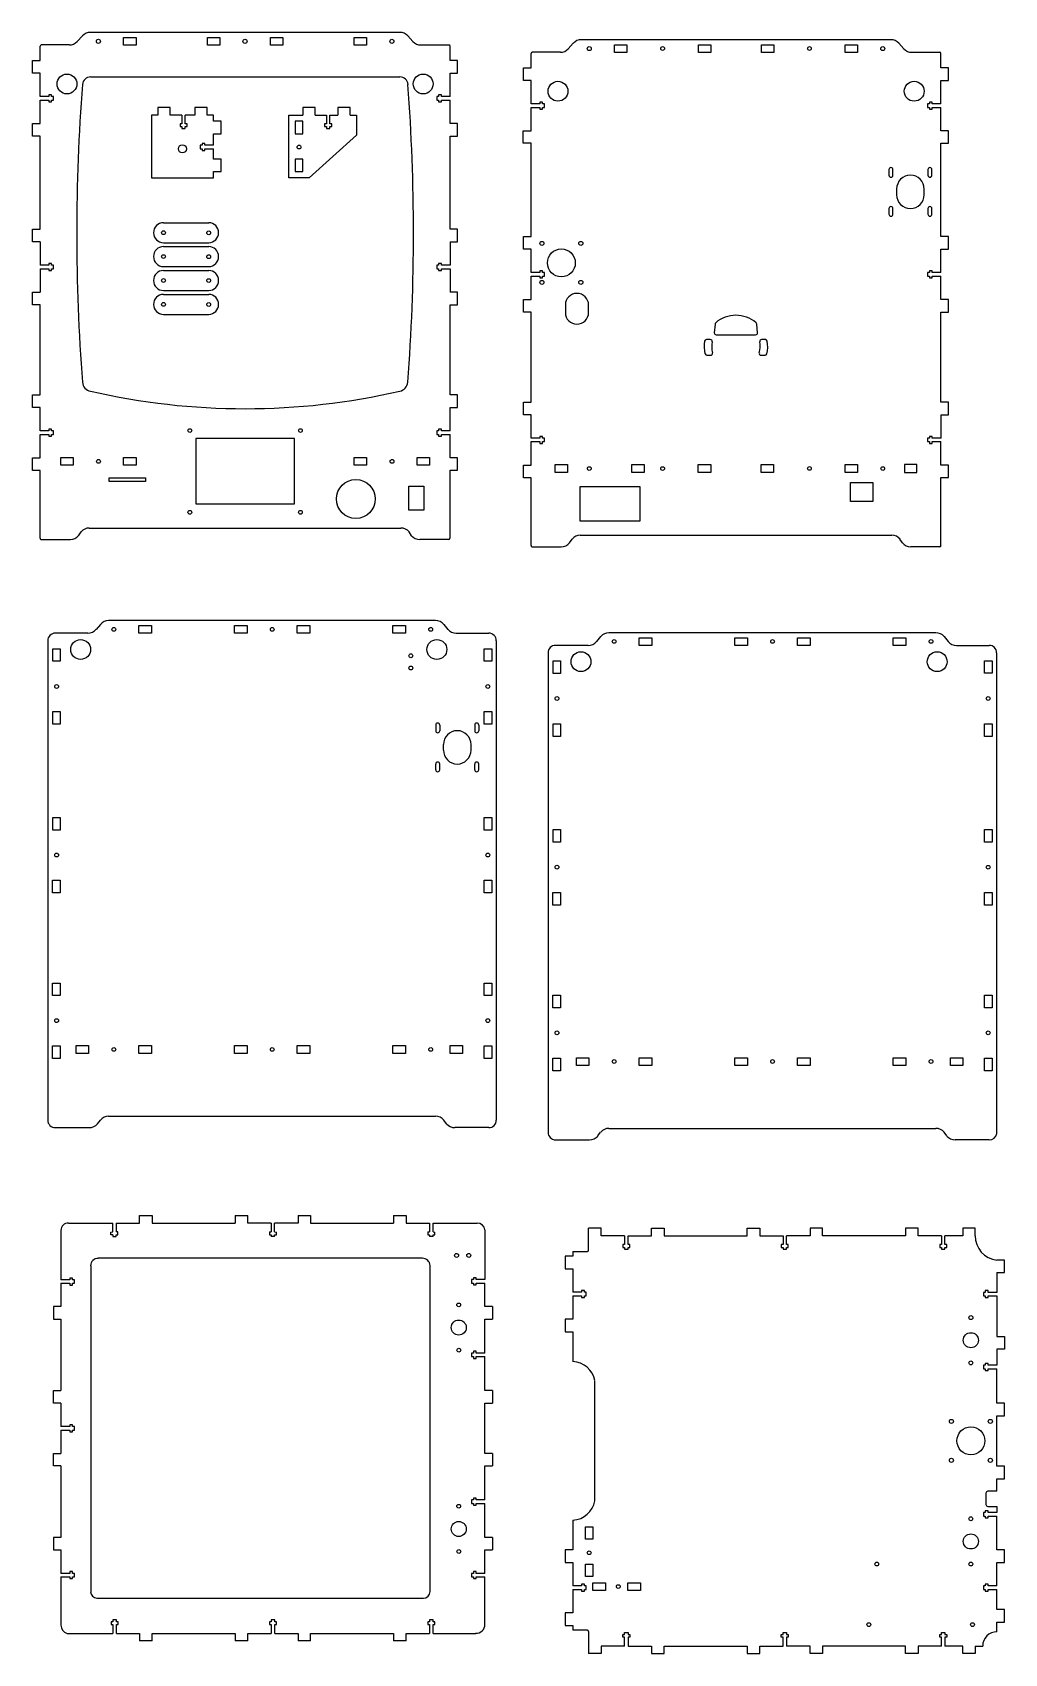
# Model space of a CAD drawing. Extents: x 0 to 774, y 0 to 1289.
import ezdxf

# ---------------------------------------------------------------- set-up
doc = ezdxf.new("R2010")
doc.units = 0
doc.layers.get('0').update_dxf_attribs({"linetype": 'CONTINUOUS'})

msp = doc.modelspace()

# ---------------------------------------------------------------- linework, layer by layer
at = {"color": 7}
for p, q in [((6.2, 1267.1), (6.2, 1278.4)), ((29.4, 1279.4), (7, 1279.4)), ((39.8, 1286.6), (35.7, 1282.1)), ((292.5, 1289.4), (46.1, 1289.4)), ((72.6, 1285.4), (82.5, 1285.4)), ((72.6, 1279.2), (72.6, 1285.4)), ((82.5, 1279.2), (72.6, 1279.2)), ((82.5, 1285.4), (82.5, 1279.2)), ((139.4, 1279.2), (139.4, 1285.4)), ((139.4, 1285.4), (149.3, 1285.4)), ((149.3, 1279.2), (139.4, 1279.2)), ((149.3, 1285.4), (149.3, 1279.2)), ((189.4, 1279.2), (189.4, 1285.4)), ((189.4, 1285.4), (199.3, 1285.4)), ((199.3, 1279.2), (189.4, 1279.2)), ((199.3, 1285.4), (199.3, 1279.2)), ((256.2, 1279.2), (256.2, 1285.4)), ((256.2, 1285.4), (266, 1285.4)), ((266, 1279.2), (256.2, 1279.2)), ((266, 1285.4), (266, 1279.2)), ((298.8, 1286.6), (302.8, 1282.1)), ((309.1, 1279.4), (331.4, 1279.4)), ((332.4, 1267), (332.4, 1278.4)), ((430.5, 1280.8), (426.4, 1276.3)), ((683.2, 1283.6), (436.8, 1283.6)), ((463.4, 1279.6), (473.2, 1279.6)), ((463.4, 1273.4), (463.4, 1279.6)), ((473.2, 1279.6), (473.2, 1273.4)), ((530.2, 1273.4), (530.2, 1279.6)), ((530.2, 1279.6), (540, 1279.6)), ((540, 1279.6), (540, 1273.4)), ((580.2, 1273.4), (580.2, 1279.6)), ((580.2, 1279.6), (590, 1279.6)), ((590, 1279.6), (590, 1273.4)), ((646.9, 1273.4), (646.9, 1279.6)), ((646.9, 1279.6), (656.8, 1279.6)), ((656.8, 1279.6), (656.8, 1273.4)), ((689.5, 1280.8), (693.6, 1276.3)), ((0.2, 1257), (0.2, 1267.1)), ((0.2, 1267.1), (6.2, 1267.1)), ((338.4, 1267), (332.4, 1267)), ((338.4, 1257), (338.4, 1267)), ((396.9, 1261.3), (396.9, 1272.6)), ((420.2, 1273.6), (397.7, 1273.6)), ((473.2, 1273.4), (463.4, 1273.4)), ((540, 1273.4), (530.2, 1273.4)), ((590, 1273.4), (580.2, 1273.4)), ((656.8, 1273.4), (646.9, 1273.4)), ((699.9, 1273.6), (722.1, 1273.6)), ((723.1, 1261.2), (723.1, 1272.6)), ((6.2, 1257), (0.2, 1257)), ((6.2, 1238.4), (6.2, 1257)), ((46.3, 1254), (292.4, 1254)), ((332.4, 1257), (338.4, 1257)), ((332.4, 1238.4), (332.4, 1257)), ((390.9, 1251.2), (390.9, 1261.3)), ((390.9, 1261.3), (396.9, 1261.3)), ((396.9, 1251.2), (390.9, 1251.2)), ((396.9, 1232.6), (396.9, 1251.2)), ((729.1, 1261.2), (723.1, 1261.2)), ((723.1, 1251.2), (729.1, 1251.2)), ((723.1, 1232.6), (723.1, 1251.2)), ((729.1, 1251.2), (729.1, 1261.2)), ((13.1, 1238.4), (6.2, 1238.4)), ((13.1, 1239.8), (13.1, 1238.4)), ((15.3, 1239.8), (13.1, 1239.8)), ((15.3, 1238.4), (15.3, 1239.8)), ((16.8, 1238.4), (15.3, 1238.4)), ((16.8, 1235.6), (16.8, 1238.4)), ((321.8, 1238.4), (321.8, 1235.6)), ((323.3, 1238.4), (321.8, 1238.4)), ((323.3, 1239.8), (323.3, 1238.4)), ((325.5, 1239.8), (323.3, 1239.8)), ((325.5, 1238.4), (325.5, 1239.8)), ((332.4, 1238.4), (325.5, 1238.4)), ((6.2, 1217), (6.2, 1235.6)), ((6.2, 1235.6), (13.1, 1235.6)), ((13.1, 1235.6), (13.1, 1234.2)), ((13.1, 1234.2), (15.3, 1234.2)), ((15.3, 1235.6), (16.8, 1235.6)), ((15.3, 1234.2), (15.3, 1235.6)), ((109.6, 1229.7), (99.7, 1229.7)), ((99.7, 1229.7), (99.7, 1223.7)), ((109.6, 1223.7), (109.6, 1229.7)), ((139.2, 1229.7), (129.3, 1229.7)), ((129.3, 1229.7), (129.3, 1223.7)), ((139.2, 1223.7), (139.2, 1229.7)), ((215.2, 1229.7), (215.2, 1223.7)), ((225.1, 1229.7), (215.2, 1229.7)), ((225.1, 1223.7), (225.1, 1229.7)), ((243.1, 1229.7), (243.1, 1223.7)), ((253, 1229.7), (243.1, 1229.7)), ((253, 1223.7), (253, 1229.7)), ((321.8, 1235.6), (323.3, 1235.6)), ((323.3, 1235.6), (323.3, 1234.2)), ((323.3, 1234.2), (325.5, 1234.2)), ((325.5, 1234.2), (325.5, 1235.6)), ((325.5, 1235.6), (332.4, 1235.6)), ((332.4, 1217), (332.4, 1235.6)), ((403.8, 1232.6), (396.9, 1232.6)), ((396.9, 1229.8), (403.8, 1229.8)), ((396.9, 1211.2), (396.9, 1229.8)), ((403.8, 1234), (403.8, 1232.6)), ((406, 1234), (403.8, 1234)), ((403.8, 1229.8), (403.8, 1228.4)), ((403.8, 1228.4), (406, 1228.4)), ((406, 1232.6), (406, 1234)), ((407.5, 1232.6), (406, 1232.6)), ((406, 1229.8), (407.5, 1229.8)), ((406, 1228.4), (406, 1229.8)), ((407.5, 1229.8), (407.5, 1232.6)), ((712.5, 1232.6), (712.5, 1229.8)), ((714, 1232.6), (712.5, 1232.6)), ((712.5, 1229.8), (714, 1229.8)), ((714, 1234), (714, 1232.6)), ((716.2, 1234), (714, 1234)), ((714, 1229.8), (714, 1228.4)), ((714, 1228.4), (716.2, 1228.4)), ((716.2, 1232.6), (716.2, 1234)), ((723.1, 1232.6), (716.2, 1232.6)), ((716.2, 1228.4), (716.2, 1229.8)), ((716.2, 1229.8), (723.1, 1229.8)), ((723.1, 1211.2), (723.1, 1229.8)), ((0, 1207), (0, 1217)), ((0, 1217), (6.2, 1217)), ((94.7, 1223.7), (94.7, 1173.7)), ((99.7, 1223.7), (94.7, 1223.7)), ((118.9, 1223.7), (109.6, 1223.7)), ((118.9, 1216.7), (117.5, 1216.7)), ((117.5, 1216.7), (117.5, 1214.5)), ((117.5, 1214.5), (118.9, 1214.5)), ((118.9, 1223.7), (118.9, 1216.7)), ((118.9, 1214.5), (118.9, 1213)), ((118.9, 1213), (121.7, 1213)), ((129.3, 1223.7), (121.7, 1223.7)), ((121.7, 1216.7), (121.7, 1223.7)), ((123.1, 1216.7), (121.7, 1216.7)), ((121.7, 1213), (121.7, 1214.5)), ((121.7, 1214.5), (123.1, 1214.5)), ((123.1, 1214.5), (123.1, 1216.7)), ((144.2, 1223.7), (139.2, 1223.7)), ((144.2, 1218.7), (144.2, 1223.7)), ((150.2, 1218.7), (144.2, 1218.7)), ((150.2, 1208.8), (150.2, 1218.7)), ((204.2, 1223.7), (215.2, 1223.7)), ((204.2, 1173.7), (204.2, 1223.7)), ((215.2, 1218.7), (209.2, 1218.7)), ((209.2, 1218.7), (209.2, 1208.8)), ((215.2, 1208.8), (215.2, 1218.7)), ((225.1, 1223.7), (234, 1223.7)), ((232.6, 1216.7), (232.6, 1214.5)), ((234, 1216.7), (232.6, 1216.7)), ((232.6, 1214.5), (234, 1214.5)), ((234, 1223.7), (234, 1216.7)), ((234, 1214.5), (234, 1213)), ((234, 1213), (236.8, 1213)), ((236.8, 1216.7), (236.8, 1223.7)), ((236.8, 1223.7), (243.1, 1223.7)), ((238.2, 1216.7), (236.8, 1216.7)), ((236.8, 1214.5), (238.2, 1214.5)), ((236.8, 1213), (236.8, 1214.5)), ((238.2, 1214.5), (238.2, 1216.7)), ((253, 1223.7), (258, 1223.7)), ((258, 1223.7), (258, 1207.7)), ((338.4, 1217), (332.4, 1217)), ((338.4, 1207), (338.4, 1217)), ((6.2, 1207), (0, 1207)), ((6.2, 1132.8), (6.2, 1207)), ((135, 1199.6), (133.5, 1199.6)), ((133.5, 1199.6), (133.5, 1196.8)), ((137.2, 1201), (135, 1201)), ((135, 1201), (135, 1199.6)), ((137.2, 1199.6), (137.2, 1201)), ((144.2, 1199.6), (137.2, 1199.6)), ((144.2, 1208.8), (150.2, 1208.8)), ((144.2, 1199.6), (144.2, 1208.8)), ((209.2, 1208.8), (215.2, 1208.8)), ((258, 1207.7), (220.2, 1173.7)), ((332.4, 1207), (338.4, 1207)), ((332.4, 1132.8), (332.4, 1207)), ((390.7, 1201.2), (390.7, 1211.2)), ((390.7, 1211.2), (396.9, 1211.2)), ((396.9, 1201.2), (390.7, 1201.2)), ((396.9, 1127), (396.9, 1201.2)), ((729.1, 1211.2), (723.1, 1211.2)), ((723.1, 1127), (723.1, 1201.2)), ((723.1, 1201.2), (729.1, 1201.2)), ((729.1, 1201.2), (729.1, 1211.2)), ((133.5, 1196.8), (135, 1196.8)), ((135, 1196.8), (135, 1195.4)), ((135, 1195.4), (137.2, 1195.4)), ((137.2, 1195.4), (137.2, 1196.8)), ((137.2, 1196.8), (144.2, 1196.8)), ((144.2, 1188.6), (144.2, 1196.8)), ((150.2, 1188.6), (144.2, 1188.6)), ((150.2, 1178.7), (150.2, 1188.6)), ((215.2, 1188.6), (209.2, 1188.6)), ((209.2, 1188.6), (209.2, 1178.7)), ((215.2, 1178.7), (215.2, 1188.6)), ((94.7, 1173.7), (144.2, 1173.7)), ((144.2, 1173.7), (144.2, 1178.7)), ((144.2, 1178.7), (150.2, 1178.7)), ((220.2, 1173.7), (204.2, 1173.7)), ((209.2, 1178.7), (215.2, 1178.7)), ((681.7, 1180.3), (681.7, 1175.8)), ((684.9, 1175.8), (684.9, 1180.3)), ((712.7, 1180.3), (712.7, 1175.8)), ((715.9, 1175.8), (715.9, 1180.3)), ((687.8, 1164.8), (687.8, 1160.3)), ((709.8, 1160.3), (709.8, 1164.8)), ((681.7, 1149.3), (681.7, 1144.8)), ((684.9, 1144.8), (684.9, 1149.3)), ((712.7, 1149.3), (712.7, 1144.8)), ((715.9, 1144.8), (715.9, 1149.3)), ((104.3, 1138), (140.3, 1138)), ((0.2, 1132.8), (6.2, 1132.8)), ((0.2, 1122.8), (0.2, 1132.8)), ((6.2, 1122.8), (0.2, 1122.8)), ((6.2, 1122.8), (6.2, 1104.2)), ((104.3, 1122.1), (140.3, 1122.1)), ((338.4, 1132.8), (332.4, 1132.8)), ((332.4, 1122.8), (338.4, 1122.8)), ((332.4, 1122.8), (332.4, 1104.2)), ((338.4, 1122.8), (338.4, 1132.8)), ((390.9, 1117), (390.9, 1127)), ((390.9, 1127), (396.9, 1127)), ((729.1, 1127), (723.1, 1127)), ((729.1, 1117), (729.1, 1127)), ((104.3, 1119), (140.3, 1119)), ((396.9, 1117), (390.9, 1117)), ((396.9, 1098.4), (396.9, 1117)), ((723.1, 1098.4), (723.1, 1117)), ((723.1, 1117), (729.1, 1117)), ((13.1, 1104.2), (6.2, 1104.2)), ((6.2, 1101.4), (13.1, 1101.4)), ((6.2, 1101.4), (6.2, 1082.8)), ((15.3, 1105.6), (13.1, 1105.6)), ((13.1, 1105.6), (13.1, 1104.2)), ((13.1, 1101.4), (13.1, 1100)), ((13.1, 1100), (15.3, 1100)), ((15.3, 1104.2), (15.3, 1105.6)), ((16.8, 1104.2), (15.3, 1104.2)), ((15.3, 1101.4), (16.8, 1101.4)), ((15.3, 1100), (15.3, 1101.4)), ((16.8, 1101.4), (16.8, 1104.2)), ((104.3, 1103.1), (140.3, 1103.1)), ((104.3, 1100), (140.3, 1100)), ((323.3, 1104.2), (321.8, 1104.2)), ((321.8, 1104.2), (321.8, 1101.4)), ((321.8, 1101.4), (323.3, 1101.4)), ((323.3, 1105.6), (323.3, 1104.2)), ((325.5, 1105.6), (323.3, 1105.6)), ((323.3, 1101.4), (323.3, 1100)), ((323.3, 1100), (325.5, 1100)), ((325.5, 1104.2), (325.5, 1105.6)), ((332.4, 1104.2), (325.5, 1104.2)), ((325.5, 1101.4), (332.4, 1101.4)), ((325.5, 1100), (325.5, 1101.4)), ((332.4, 1101.4), (332.4, 1082.8)), ((403.8, 1098.4), (396.9, 1098.4)), ((403.8, 1099.8), (403.8, 1098.4)), ((406, 1099.8), (403.8, 1099.8)), ((403.8, 1099.8), (403.8, 1099.8)), ((406, 1099.8), (406, 1099.8)), ((406, 1098.4), (406, 1099.8)), ((407.5, 1098.4), (406, 1098.4)), ((407.5, 1098.4), (407.5, 1098.4)), ((407.5, 1095.6), (407.5, 1098.4)), ((712.5, 1098.4), (712.5, 1095.6)), ((714, 1098.4), (712.5, 1098.4)), ((714, 1099.8), (714, 1098.4)), ((716.2, 1099.8), (714, 1099.8)), ((714, 1098.4), (714, 1098.4)), ((716.2, 1098.4), (716.2, 1099.8)), ((716.2, 1098.4), (716.2, 1098.4)), ((723.1, 1098.4), (716.2, 1098.4)), ((723.1, 1098.4), (723.1, 1098.4)), ((104.3, 1084.1), (140.3, 1084.1)), ((396.9, 1095.6), (396.9, 1095.6)), ((396.9, 1077), (396.9, 1095.6)), ((396.9, 1095.6), (403.8, 1095.6)), ((403.8, 1095.6), (403.8, 1094.2)), ((403.8, 1095.6), (403.8, 1095.6)), ((403.8, 1094.2), (406, 1094.2)), ((406, 1095.6), (406, 1095.6)), ((406, 1094.2), (406, 1095.6)), ((406, 1095.6), (407.5, 1095.6)), ((712.5, 1095.6), (712.5, 1095.6)), ((712.5, 1095.6), (714, 1095.6)), ((714, 1095.6), (714, 1094.2)), ((714, 1094.2), (714, 1094.2)), ((714, 1094.2), (716.2, 1094.2)), ((716.2, 1095.6), (723.1, 1095.6)), ((716.2, 1094.2), (716.2, 1095.6)), ((716.2, 1094.2), (716.2, 1094.2)), ((723.1, 1077), (723.1, 1095.6)), ((0.2, 1082.8), (6.2, 1082.8)), ((0.2, 1072.8), (0.2, 1082.8)), ((6.2, 1072.8), (0.2, 1072.8)), ((6.2, 1001.1), (6.2, 1072.8)), ((104.3, 1081), (140.3, 1081)), ((338.4, 1082.8), (332.4, 1082.8)), ((332.4, 1001.1), (332.4, 1072.8)), ((332.4, 1072.8), (338.4, 1072.8)), ((338.4, 1072.8), (338.4, 1082.8)), ((390.9, 1077), (396.9, 1077)), ((390.9, 1067), (390.9, 1077)), ((424.2, 1072.6), (424.2, 1066.6)), ((442.7, 1066.6), (442.7, 1072.6)), ((729.1, 1077), (723.1, 1077)), ((729.1, 1067), (729.1, 1077)), ((104.3, 1065.1), (140.3, 1065.1)), ((396.9, 1067), (390.9, 1067)), ((396.9, 995.3), (396.9, 1067)), ((543.3, 1057.4), (542.7, 1050.5)), ((577.1, 1050.5), (576.5, 1057.4)), ((723.1, 1067), (729.1, 1067)), ((723.1, 995.3), (723.1, 1067)), ((539.5, 1045.1), (536.5, 1045.1)), ((544.2, 1048.9), (575.6, 1048.9)), ((583.4, 1045.1), (580.3, 1045.1)), ((536.8, 1032.6), (539.9, 1032.6)), ((580, 1032.6), (583.1, 1032.6)), ((0.2, 991.1), (0.2, 1001.1)), ((0.2, 1001.1), (6.2, 1001.1)), ((338.4, 1001.1), (332.4, 1001.1)), ((338.4, 991.1), (338.4, 1001.1)), ((390.9, 985.3), (390.9, 995.3)), ((390.9, 995.3), (396.9, 995.3)), ((729.1, 995.3), (723.1, 995.3)), ((729.1, 985.3), (729.1, 995.3)), ((6.2, 991.1), (0.2, 991.1)), ((6.2, 972.5), (6.2, 991.1)), ((332.5, 991.1), (338.4, 991.1)), ((332.5, 972.5), (332.5, 991.1)), ((396.9, 985.3), (390.9, 985.3)), ((396.9, 966.7), (396.9, 985.3)), ((723.2, 966.7), (723.2, 985.3)), ((723.2, 985.3), (729.1, 985.3)), ((13.1, 972.5), (6.2, 972.5)), ((6.2, 951.1), (6.2, 969.7)), ((6.2, 969.7), (13.1, 969.7)), ((13.1, 973.9), (13.1, 972.5)), ((15.3, 973.9), (13.1, 973.9)), ((13.1, 969.7), (13.1, 968.3)), ((13.1, 968.3), (15.3, 968.3)), ((15.3, 972.5), (15.3, 973.9)), ((16.8, 972.5), (15.3, 972.5)), ((15.3, 969.7), (16.8, 969.7)), ((15.3, 968.3), (15.3, 969.7)), ((16.8, 969.7), (16.8, 972.5)), ((321.8, 972.5), (321.8, 969.7)), ((323.3, 972.5), (321.8, 972.5)), ((321.8, 969.7), (323.3, 969.7)), ((325.5, 973.9), (323.3, 973.9)), ((323.3, 973.9), (323.3, 972.5)), ((323.3, 969.7), (323.3, 968.3)), ((323.3, 968.3), (325.5, 968.3)), ((325.5, 972.5), (325.5, 973.9)), ((332.5, 972.5), (325.5, 972.5)), ((325.5, 969.7), (332.4, 969.7)), ((325.5, 968.3), (325.5, 969.7)), ((332.4, 951.1), (332.4, 969.7)), ((403.8, 968.1), (403.8, 966.7)), ((406, 968.1), (403.8, 968.1)), ((406, 966.7), (406, 968.1)), ((716.2, 968.1), (714, 968.1)), ((714, 968.1), (714, 966.7)), ((716.2, 966.7), (716.2, 968.1)), ((208.6, 966.4), (130, 966.4)), ((130, 966.4), (130, 914.4)), ((208.6, 914.4), (208.6, 966.4)), ((403.8, 966.7), (396.9, 966.7)), ((396.9, 963.9), (403.8, 963.9)), ((396.9, 945.3), (396.9, 963.9)), ((403.8, 963.9), (403.8, 962.5)), ((403.8, 962.5), (406, 962.5)), ((407.5, 966.7), (406, 966.7)), ((406, 963.9), (407.5, 963.9)), ((406, 962.5), (406, 963.9)), ((407.5, 963.9), (407.5, 966.7)), ((712.5, 966.7), (712.5, 963.9)), ((714, 966.7), (712.5, 966.7)), ((712.5, 963.9), (714, 963.9)), ((714, 963.9), (714, 962.5)), ((714, 962.5), (716.2, 962.5)), ((723.2, 966.7), (716.2, 966.7)), ((716.2, 963.9), (723.1, 963.9)), ((716.2, 962.5), (716.2, 963.9)), ((723.1, 945.3), (723.1, 963.9)), ((0.2, 941), (0.2, 951.1)), ((0.2, 951.1), (6.2, 951.1)), ((22.6, 945.2), (22.6, 951.4)), ((22.6, 951.4), (32.5, 951.4)), ((32.5, 945.2), (22.6, 945.2)), ((32.5, 951.4), (32.5, 945.2)), ((72.6, 945.2), (72.6, 951.4)), ((72.6, 951.4), (82.5, 951.4)), ((82.5, 945.2), (72.6, 945.2)), ((82.5, 951.4), (82.5, 945.2)), ((256.2, 945.2), (256.2, 951.4)), ((256.2, 951.4), (266, 951.4)), ((266, 945.2), (256.2, 945.2)), ((266, 951.4), (266, 945.2)), ((306.2, 945.2), (306.2, 951.4)), ((306.2, 951.4), (316, 951.4)), ((316, 945.2), (306.2, 945.2)), ((316, 951.4), (316, 945.2)), ((338.4, 951.1), (332.4, 951.1)), ((338.4, 941.1), (338.4, 951.1)), ((390.9, 945.3), (396.9, 945.3)), ((390.9, 935.2), (390.9, 945.3)), ((416, 939.4), (416, 945.6)), ((416, 945.6), (425.9, 945.6)), ((425.9, 945.6), (425.9, 939.4)), ((477, 939.4), (477, 945.6)), ((477, 945.6), (486.8, 945.6)), ((486.8, 945.6), (486.8, 939.4)), ((530, 945.6), (539.9, 945.6)), ((530, 939.4), (530, 945.6)), ((539.9, 945.6), (539.9, 939.4)), ((580, 939.4), (580, 945.6)), ((580, 945.6), (589.9, 945.6)), ((589.9, 945.6), (589.9, 939.4)), ((646.8, 939.4), (646.8, 945.6)), ((646.8, 945.6), (656.7, 945.6)), ((656.7, 945.6), (656.7, 939.4)), ((703.9, 945.6), (694.1, 945.6)), ((694.1, 945.6), (694.1, 939.4)), ((703.9, 939.4), (703.9, 945.6)), ((729.1, 945.3), (723.1, 945.3)), ((729.1, 935.3), (729.1, 945.3)), ((6.2, 941), (0.2, 941)), ((6.2, 887.1), (6.2, 941)), ((61, 932.2), (61, 935.2)), ((61, 935.2), (90, 935.2)), ((90, 932.2), (61, 932.2)), ((90, 935.2), (90, 932.2)), ((299.5, 909.4), (299.5, 928.4)), ((299.5, 928.4), (311.5, 928.4)), ((311.5, 928.4), (311.5, 909.4)), ((332.4, 941.1), (338.4, 941.1)), ((332.4, 887.1), (332.4, 941.1)), ((396.9, 935.2), (390.9, 935.2)), ((396.9, 881.3), (396.9, 935.2)), ((425.9, 939.4), (416, 939.4)), ((486.8, 939.4), (477, 939.4)), ((539.9, 939.4), (530, 939.4)), ((589.9, 939.4), (580, 939.4)), ((656.7, 939.4), (646.8, 939.4)), ((651, 916.4), (651, 931.4)), ((651, 931.4), (669, 931.4)), ((669, 931.4), (669, 916.4)), ((694.1, 939.4), (703.9, 939.4)), ((723.1, 881.3), (723.1, 935.3)), ((723.1, 935.3), (729.1, 935.3)), ((435.8, 927.9), (435.8, 900.9)), ((483.8, 927.9), (435.8, 927.9)), ((483.8, 900.9), (483.8, 927.9)), ((669, 916.4), (651, 916.4)), ((130, 914.4), (208.6, 914.4)), ((311.5, 909.4), (299.5, 909.4)), ((36.7, 889.1), (38.8, 892.1)), ((45.3, 895.2), (293.3, 895.2)), ((301.8, 889.1), (299.8, 892.1)), ((435.8, 900.9), (483.8, 900.9)), ((7.1, 886.1), (30.2, 886.1)), ((331.3, 886.1), (308.3, 886.1)), ((397.8, 880.3), (420.9, 880.3)), ((427.5, 883.3), (429.5, 886.3)), ((436, 889.4), (684, 889.4)), ((692.6, 883.3), (690.5, 886.3)), ((722, 880.3), (699, 880.3)), ((54.1, 818.5), (50.8, 814.6)), ((320.9, 821.6), (60.6, 821.6)), ((84.8, 817.7), (94.7, 817.7)), ((84.8, 811.5), (84.8, 817.7)), ((94.7, 817.7), (94.7, 811.5)), ((160.8, 811.5), (160.8, 817.7)), ((160.8, 817.7), (170.8, 817.7)), ((170.8, 817.7), (170.8, 811.5)), ((210.8, 811.5), (210.8, 817.7)), ((210.8, 817.7), (220.8, 817.7)), ((220.8, 817.7), (220.8, 811.5)), ((286.9, 811.5), (286.9, 817.7)), ((286.9, 817.7), (296.7, 817.7)), ((296.7, 817.7), (296.9, 817.7)), ((296.9, 817.7), (296.9, 811.5)), ((327.4, 818.5), (330.7, 814.6)), ((12.2, 805.6), (12.2, 424.3)), ((44.2, 811.6), (18.2, 811.6)), ((94.7, 811.5), (84.8, 811.5)), ((170.8, 811.5), (160.8, 811.5)), ((220.8, 811.5), (210.8, 811.5)), ((296.7, 811.5), (286.9, 811.5)), ((296.9, 811.5), (296.7, 811.5)), ((337.2, 811.6), (363.2, 811.6)), ((369.2, 805.6), (369.2, 424.3)), ((442.4, 801.9), (416.4, 801.9)), ((452.2, 808.9), (449, 805)), ((719.1, 811.9), (458.8, 811.9)), ((483, 801.8), (483, 808)), ((483, 808), (492.9, 808)), ((492.9, 801.8), (483, 801.8)), ((492.9, 808), (492.9, 801.8)), ((559, 801.8), (559, 808)), ((559, 808), (569, 808)), ((569, 801.8), (559, 801.8)), ((569, 808), (569, 801.8)), ((609, 808), (619, 808)), ((609, 801.8), (609, 808)), ((619, 801.8), (609, 801.8)), ((619, 808), (619, 801.8)), ((685.1, 808), (694.9, 808)), ((685.1, 801.8), (685.1, 808)), ((694.9, 801.8), (685.1, 801.8)), ((694.9, 808), (695.1, 808)), ((695.1, 801.8), (694.9, 801.8)), ((695.1, 808), (695.1, 801.8)), ((725.6, 808.9), (728.9, 805)), ((735.4, 801.9), (761.4, 801.9)), ((16.2, 789.2), (16.2, 799.2)), ((16.2, 799.2), (22.1, 799.2)), ((22.1, 789.2), (16.2, 789.2)), ((22.1, 799.2), (22.1, 789.2)), ((359.6, 789.3), (359.6, 799.2)), ((359.6, 799.2), (365.6, 799.2)), ((365.6, 789.3), (359.6, 789.3)), ((365.6, 799.2), (365.6, 789.4)), ((365.6, 789.4), (365.6, 789.3)), ((410.4, 795.9), (410.4, 414.6)), ((414.4, 789.5), (420.3, 789.5)), ((414.4, 779.5), (414.4, 789.5)), ((420.3, 789.5), (420.3, 779.5)), ((757.8, 789.5), (763.8, 789.5)), ((757.8, 779.7), (757.8, 789.5)), ((763.8, 789.5), (763.8, 779.7)), ((767.4, 795.9), (767.4, 413.7)), ((420.3, 779.5), (414.4, 779.5)), ((763.8, 779.7), (757.8, 779.7)), ((763.8, 779.7), (763.8, 779.7)), ((16.2, 739.2), (16.2, 749.2)), ((16.2, 749.2), (22.1, 749.2)), ((22.1, 749.2), (22.1, 739.2)), ((359.6, 739.2), (359.6, 749.2)), ((359.6, 749.2), (365.6, 749.2)), ((365.6, 749.2), (365.6, 739.2)), ((22.1, 739.2), (16.2, 739.2)), ((321, 738.5), (321, 734)), ((324.2, 738.5), (324.2, 734)), ((352, 738.5), (352, 734)), ((355.2, 738.5), (355.2, 734)), ((365.6, 739.2), (359.6, 739.2)), ((414.4, 729.5), (414.4, 739.5)), ((414.4, 739.5), (420.3, 739.5)), ((420.3, 739.5), (420.3, 729.5)), ((757.8, 729.5), (757.8, 739.5)), ((757.8, 739.5), (763.8, 739.5)), ((763.8, 739.5), (763.8, 729.5)), ((327.1, 718.5), (327.1, 723)), ((349.1, 718.5), (349.1, 723)), ((420.3, 729.5), (414.4, 729.5)), ((763.8, 729.5), (757.8, 729.5)), ((321, 703), (321, 707.5)), ((324.2, 703), (324.2, 707.5)), ((352, 703), (352, 707.5)), ((355.2, 703), (355.2, 707.5)), ((16.2, 655), (16.2, 665)), ((16.2, 665), (22.1, 665)), ((22.1, 665), (22.1, 655)), ((359.6, 655), (359.6, 665)), ((359.6, 665), (365.6, 665)), ((365.6, 665), (365.6, 655)), ((22.1, 655), (16.2, 655)), ((365.6, 655), (359.6, 655)), ((414.4, 645.3), (414.4, 655.3)), ((414.4, 655.3), (420.3, 655.3)), ((420.3, 645.3), (414.4, 645.3)), ((420.3, 655.3), (420.3, 645.3)), ((757.8, 645.3), (757.8, 655.3)), ((757.8, 655.3), (763.8, 655.3)), ((763.8, 645.3), (757.8, 645.3)), ((763.8, 655.3), (763.8, 645.3)), ((16.1, 605), (16.1, 615)), ((16.1, 615), (22.1, 615)), ((22.1, 615), (22.1, 605)), ((359.6, 605), (359.6, 615)), ((359.6, 615), (365.6, 615)), ((365.6, 615), (365.6, 605)), ((22.1, 605), (16.1, 605)), ((365.6, 605), (359.6, 605)), ((414.3, 605.3), (420.3, 605.3)), ((414.3, 595.3), (414.3, 605.3)), ((420.3, 595.3), (414.3, 595.3)), ((420.3, 605.3), (420.3, 595.3)), ((757.8, 595.3), (757.8, 605.3)), ((757.8, 605.3), (763.8, 605.3)), ((763.8, 595.3), (757.8, 595.3)), ((763.8, 605.3), (763.8, 595.3)), ((16.1, 523.3), (16.1, 533.3)), ((16.1, 533.3), (22.1, 533.3)), ((22.1, 533.3), (22.1, 523.3)), ((359.6, 523.3), (359.6, 533.3)), ((359.6, 533.3), (365.6, 533.3)), ((365.6, 533.3), (365.6, 523.3)), ((22.1, 523.3), (16.1, 523.3)), ((365.6, 523.3), (359.6, 523.3)), ((414.3, 523.6), (420.3, 523.6)), ((414.3, 513.6), (414.3, 523.6)), ((420.3, 523.6), (420.3, 513.6)), ((757.8, 513.6), (757.8, 523.6)), ((757.8, 523.6), (763.8, 523.6)), ((763.8, 523.6), (763.8, 513.6)), ((420.3, 513.6), (414.3, 513.6)), ((763.8, 513.6), (757.8, 513.6)), ((16.1, 473.3), (16.1, 483.3)), ((16.1, 483.3), (22.1, 483.3)), ((22.1, 483.3), (22.1, 473.3)), ((34.9, 477.4), (34.9, 483.6)), ((34.9, 483.6), (44.7, 483.6)), ((44.7, 477.4), (34.9, 477.4)), ((44.7, 483.6), (44.7, 477.4)), ((84.8, 477.4), (84.8, 483.6)), ((84.8, 483.6), (94.7, 483.6)), ((94.7, 477.4), (84.8, 477.4)), ((94.7, 483.6), (94.7, 477.4)), ((160.8, 477.4), (160.8, 483.6)), ((160.8, 483.6), (170.8, 483.6)), ((170.8, 477.4), (160.8, 477.4)), ((170.8, 483.6), (170.8, 477.4)), ((210.8, 477.4), (210.8, 483.6)), ((210.8, 483.6), (220.8, 483.6)), ((220.8, 477.4), (210.8, 477.4)), ((220.8, 483.6), (220.8, 477.4)), ((286.9, 477.4), (286.9, 483.6)), ((286.9, 483.6), (296.9, 483.6)), ((296.9, 477.4), (286.9, 477.4)), ((296.9, 483.6), (296.9, 477.4)), ((332.4, 477.4), (332.4, 483.6)), ((332.4, 483.6), (342.3, 483.6)), ((342.3, 477.4), (332.4, 477.4)), ((342.3, 483.6), (342.3, 477.4)), ((359.6, 473.3), (359.6, 483.3)), ((359.6, 483.3), (365.6, 483.3)), ((365.6, 483.3), (365.6, 473.3)), ((22.1, 473.3), (16.1, 473.3)), ((365.6, 473.3), (359.6, 473.3)), ((414.3, 473.6), (420.3, 473.6)), ((414.3, 463.6), (414.3, 473.6)), ((420.3, 473.6), (420.3, 463.6)), ((433.1, 473.9), (442.9, 473.9)), ((433.1, 467.7), (433.1, 473.9)), ((442.9, 467.7), (433.1, 467.7)), ((442.9, 473.9), (442.9, 467.7)), ((483, 467.7), (483, 473.9)), ((483, 473.9), (492.9, 473.9)), ((492.9, 467.7), (483, 467.7)), ((492.9, 473.9), (492.9, 467.7)), ((559, 473.9), (569, 473.9)), ((559, 467.7), (559, 473.9)), ((569, 467.7), (559, 467.7)), ((569, 473.9), (569, 467.7)), ((609, 467.7), (609, 473.9)), ((609, 473.9), (619, 473.9)), ((619, 467.7), (609, 467.7)), ((619, 473.9), (619, 467.7)), ((685.1, 467.7), (685.1, 473.9)), ((685.1, 473.9), (695.1, 473.9)), ((695.1, 467.7), (685.1, 467.7)), ((695.1, 473.9), (695.1, 467.7)), ((730.6, 467.7), (730.6, 473.9)), ((730.6, 473.9), (740.5, 473.9)), ((740.5, 467.7), (730.6, 467.7)), ((740.5, 473.9), (740.5, 467.7)), ((757.8, 463.6), (757.8, 473.6)), ((757.8, 473.6), (763.8, 473.6)), ((763.8, 473.6), (763.8, 463.6)), ((420.3, 463.6), (414.3, 463.6)), ((763.8, 463.6), (757.8, 463.6)), ((60.6, 427.4), (320.9, 427.4)), ((18.2, 418.3), (45.2, 418.3)), ((51.8, 421.3), (54.1, 424.3)), ((329.7, 421.3), (327.4, 424.3)), ((363.2, 418.3), (336.2, 418.3)), ((450, 411.7), (452.2, 414.7)), ((458.8, 417.7), (719.1, 417.7)), ((727.9, 411.7), (725.6, 414.7)), ((416.4, 408.6), (443.4, 408.6)), ((761.4, 408.6), (734.4, 408.6)), ((85.3, 342.4), (85.3, 348.4)), ((85.3, 348.4), (95.3, 348.4)), ((95.3, 348.4), (95.3, 342.4)), ((161.4, 348.4), (161.4, 342.4)), ((161.4, 348.4), (171.4, 348.4)), ((171.4, 342.4), (171.4, 348.4)), ((211.4, 348.4), (211.4, 342.4)), ((211.4, 348.4), (221.4, 348.4)), ((221.4, 348.4), (221.4, 342.4)), ((287.5, 348.4), (287.5, 342.4)), ((287.5, 348.4), (297.5, 348.4)), ((297.5, 348.4), (297.5, 342.4)), ((22.7, 336.6), (22.7, 297.3)), ((28.7, 342.4), (63.9, 342.4)), ((62.5, 335.3), (63.9, 335.4)), ((62.5, 333.1), (62.5, 335.3)), ((63.9, 335.4), (63.9, 342.4)), ((66.7, 342.4), (66.7, 335.4)), ((66.7, 342.4), (85.3, 342.4)), ((68.1, 335.4), (66.7, 335.4)), ((68.1, 333.1), (68.1, 335.4)), ((95.3, 342.4), (161.4, 342.4)), ((190, 342.4), (171.4, 342.4)), ((188.6, 335.4), (188.6, 333.1)), ((188.6, 335.4), (190, 335.4)), ((190, 342.4), (190, 335.4)), ((211.4, 342.4), (192.8, 342.4)), ((192.8, 335.4), (192.8, 342.4)), ((192.8, 335.4), (194.2, 335.3)), ((194.2, 333.1), (194.2, 335.3)), ((221.4, 342.4), (287.5, 342.4)), ((297.5, 342.4), (315.5, 342.4)), ((314.7, 335.4), (316.1, 335.4)), ((314.7, 335.4), (314.7, 333.1)), ((315.5, 342.4), (315.7, 342.4)), ((315.7, 342.4), (315.9, 342.4)), ((315.9, 342.4), (316.1, 342.4)), ((316.1, 342.4), (316.1, 335.4)), ((318.9, 335.4), (318.9, 342.4)), ((318.9, 342.4), (319.2, 342.4)), ((318.9, 335.4), (320.3, 335.3)), ((319.2, 342.4), (319.4, 342.4)), ((319.4, 342.4), (354, 342.4)), ((320.3, 333.1), (320.3, 335.3)), ((360.2, 336.9), (360.2, 297.4)), ((452.7, 338.3), (442.7, 338.3)), ((442.7, 320.8), (442.7, 338.3)), ((452.7, 332.3), (452.7, 338.3)), ((492.8, 332.3), (492.8, 338.3)), ((492.8, 338.3), (502.8, 338.3)), ((502.8, 338.3), (502.8, 332.3)), ((568.9, 332.3), (568.9, 338.3)), ((568.9, 338.3), (578.9, 338.3)), ((578.9, 338.3), (578.9, 332.3)), ((628.9, 338.3), (618.9, 338.3)), ((618.9, 338.3), (618.9, 332.3)), ((628.9, 332.3), (628.9, 338.3)), ((705, 338.3), (695, 338.3)), ((695, 338.3), (695, 332.3)), ((705, 332.3), (705, 338.3)), ((750.4, 338.3), (740.4, 338.3)), ((740.4, 338.3), (740.4, 332.3)), ((750.4, 332.3), (750.4, 338.3)), ((63.9, 333.1), (62.5, 333.1)), ((63.9, 333.1), (63.9, 331.7)), ((63.9, 331.7), (66.7, 331.7)), ((66.7, 331.7), (66.7, 333.1)), ((66.7, 333.1), (68.1, 333.1)), ((188.6, 333.1), (190, 333.1)), ((190, 333.1), (190, 331.7)), ((192.8, 331.7), (190, 331.7)), ((192.8, 333.1), (194.2, 333.1)), ((192.8, 331.7), (192.8, 333.1)), ((314.7, 333.1), (316.1, 333.1)), ((316.1, 333.1), (316.1, 331.7)), ((318.9, 331.7), (316.1, 331.7)), ((318.9, 333.1), (320.3, 333.1)), ((318.9, 331.7), (318.9, 333.1)), ((471.3, 332.3), (452.7, 332.3)), ((471.3, 325.3), (469.9, 325.3)), ((469.9, 325.3), (469.9, 323.1)), ((469.9, 323.1), (471.3, 323.1)), ((471.3, 332.3), (471.3, 325.3)), ((471.3, 323.1), (471.3, 321.6)), ((474.1, 325.3), (474.1, 332.3)), ((474.1, 332.3), (492.8, 332.3)), ((475.5, 325.3), (474.1, 325.3)), ((474.1, 321.6), (474.1, 323.1)), ((474.1, 323.1), (475.5, 323.1)), ((475.5, 323.1), (475.5, 325.3)), ((502.8, 332.3), (568.9, 332.3)), ((578.9, 332.3), (597.4, 332.3)), ((597.4, 325.3), (596, 325.3)), ((596, 325.3), (596, 323.1)), ((596, 323.1), (597.4, 323.1)), ((597.4, 332.3), (597.4, 325.3)), ((597.4, 323.1), (597.4, 321.6)), ((600.2, 325.3), (600.2, 332.3)), ((618.9, 332.3), (600.2, 332.3)), ((601.6, 325.3), (600.2, 325.3)), ((600.2, 321.6), (600.2, 323.1)), ((600.2, 323.1), (601.6, 323.1)), ((601.6, 323.1), (601.6, 325.3)), ((695, 332.3), (628.9, 332.3)), ((723.5, 332.3), (705, 332.3)), ((723.5, 325.3), (722.1, 325.3)), ((722.1, 325.3), (722.1, 323.1)), ((722.1, 323.1), (723.5, 323.1)), ((723.5, 332.3), (723.5, 325.3)), ((723.5, 323.1), (723.5, 321.6)), ((726.3, 325.3), (726.3, 332.3)), ((740.4, 332.3), (726.3, 332.3)), ((727.7, 325.3), (726.3, 325.3)), ((726.3, 321.6), (726.3, 323.1)), ((726.3, 323.1), (727.7, 323.1)), ((727.7, 323.1), (727.7, 325.3)), ((310.4, 314.4), (52.4, 314.4)), ((430.1, 316), (424.1, 316)), ((424.1, 316), (424.1, 306)), ((430.1, 319.8), (430.1, 316)), ((430.1, 319.8), (441.7, 319.8)), ((471.3, 321.6), (474.1, 321.6)), ((597.4, 321.6), (600.2, 321.6)), ((723.5, 321.6), (726.3, 321.6)), ((773.6, 313), (767.6, 313)), ((773.6, 303), (773.6, 313)), ((29.7, 297.3), (22.7, 297.3)), ((29.7, 298.7), (29.7, 297.3)), ((31.9, 298.7), (29.7, 298.7)), ((31.9, 297.3), (31.9, 298.7)), ((33.4, 297.3), (31.9, 297.3)), ((33.4, 294.5), (33.4, 297.3)), ((46.4, 308.5), (46.4, 49.1)), ((316.6, 49.3), (316.6, 308.7)), ((351, 297.4), (349.5, 297.4)), ((349.5, 297.4), (349.5, 294.6)), ((353.2, 298.8), (351, 298.8)), ((351, 298.8), (351, 297.4)), ((353.2, 297.4), (353.2, 298.8)), ((360.2, 297.4), (353.2, 297.4)), ((424.1, 306), (430.1, 306)), ((430.1, 306), (430.1, 287.4)), ((767.6, 303), (773.6, 303)), ((767.6, 303), (767.6, 287.3)), ((22.7, 294.5), (22.7, 276)), ((22.7, 294.5), (29.7, 294.5)), ((29.7, 294.5), (29.7, 293.1)), ((29.7, 293.1), (31.9, 293.1)), ((31.9, 293.1), (31.9, 294.5)), ((31.9, 294.5), (33.4, 294.5)), ((349.5, 294.6), (351, 294.6)), ((351, 294.6), (351, 293.2)), ((351, 293.2), (353.2, 293.2)), ((353.2, 293.2), (353.2, 294.6)), ((353.2, 294.6), (360.2, 294.6)), ((360.2, 276), (360.2, 294.6)), ((437.1, 287.4), (430.1, 287.4)), ((430.1, 284.6), (437.1, 284.6)), ((430.1, 284.6), (430.1, 266)), ((437.1, 288.8), (437.1, 287.4)), ((439.3, 288.8), (437.1, 288.8)), ((437.1, 284.6), (437.1, 283.2)), ((439.3, 287.4), (439.3, 288.8)), ((440.8, 287.4), (439.3, 287.4)), ((439.3, 284.6), (440.8, 284.6)), ((439.3, 283.2), (439.3, 284.6)), ((440.8, 284.6), (440.8, 287.4)), ((756.9, 287.3), (756.9, 284.5)), ((758.4, 287.3), (756.9, 287.3)), ((756.9, 284.5), (758.4, 284.5)), ((758.4, 288.7), (758.4, 287.3)), ((760.6, 288.7), (758.4, 288.7)), ((758.4, 284.5), (758.4, 283.1)), ((760.6, 287.3), (760.6, 288.7)), ((767.6, 287.3), (760.6, 287.3)), ((760.6, 284.5), (767.6, 284.5)), ((760.6, 283.1), (760.6, 284.5)), ((767.6, 284.5), (767.6, 252.1)), ((22.7, 276), (16.7, 276)), ((16.7, 276), (16.7, 266)), ((366.2, 276), (360.2, 276)), ((366.2, 276), (366.2, 266)), ((437.1, 283.2), (439.3, 283.2)), ((758.4, 283.1), (760.6, 283.1)), ((16.7, 266), (22.7, 266)), ((22.7, 266), (22.7, 209.2)), ((360.2, 239), (360.2, 266)), ((360.2, 266), (366.2, 266)), ((430.1, 266), (424.1, 266)), ((424.1, 266), (424.1, 256)), ((424.1, 256), (430.1, 256)), ((430.1, 256), (430.1, 232.1)), ((767.6, 252.1), (773.6, 252.1)), ((773.6, 252.1), (773.6, 242.1)), ((351, 239), (349.5, 239)), ((349.5, 239), (349.5, 236.2)), ((349.5, 236.2), (351, 236.2)), ((353.2, 240.4), (351, 240.4)), ((351, 240.4), (351, 239)), ((351, 236.2), (351, 234.8)), ((351, 234.8), (353.2, 234.8)), ((353.2, 239), (353.2, 240.4)), ((360.2, 239), (353.2, 239)), ((353.2, 236.2), (360.2, 236.2)), ((353.2, 234.8), (353.2, 236.2)), ((360.2, 209.2), (360.2, 236.2)), ((773.6, 242.1), (767.6, 242.1)), ((767.6, 242.1), (767.6, 229.3)), ((758.4, 229.3), (756.9, 229.3)), ((756.9, 229.3), (756.9, 226.5)), ((756.9, 226.5), (758.4, 226.5)), ((758.4, 230.7), (758.4, 229.3)), ((760.6, 230.7), (758.4, 230.7)), ((758.4, 226.5), (758.4, 225.1)), ((758.4, 225.1), (760.6, 225.1)), ((760.6, 229.3), (760.6, 230.7)), ((767.6, 229.3), (760.6, 229.3)), ((760.6, 225.1), (760.6, 226.5)), ((760.6, 226.5), (767.6, 226.5)), ((767.6, 199.1), (767.6, 226.5)), ((16.7, 199.2), (16.7, 209.2)), ((16.7, 209.2), (22.7, 209.2)), ((366.2, 209.2), (360.2, 209.2)), ((366.2, 209.2), (366.2, 199.2)), ((447.7, 121.5), (447.7, 217)), ((22.7, 199.2), (16.7, 199.2)), ((22.7, 199.2), (22.7, 180.5)), ((360.2, 159.2), (360.2, 199.2)), ((360.2, 199.2), (366.2, 199.2)), ((773.6, 199.1), (767.6, 199.1)), ((773.7, 189.1), (773.6, 199.1)), ((29.7, 180.5), (22.7, 180.5)), ((29.7, 181.9), (29.7, 180.5)), ((31.9, 181.9), (29.7, 181.9)), ((31.9, 180.5), (31.9, 181.9)), ((33.4, 180.5), (31.9, 180.5)), ((33.4, 177.7), (33.4, 180.5)), ((767.6, 149.1), (767.6, 189.1)), ((767.6, 189.1), (773.7, 189.1)), ((22.7, 177.7), (22.7, 159.2)), ((22.7, 177.7), (29.7, 177.7)), ((29.7, 177.7), (29.7, 176.3)), ((29.7, 176.3), (31.9, 176.3)), ((31.9, 177.7), (33.4, 177.7)), ((31.9, 176.3), (31.9, 177.7)), ((16.7, 149.2), (16.7, 159.2)), ((16.7, 159.2), (22.7, 159.2)), ((366.2, 159.2), (360.2, 159.2)), ((366.2, 159.2), (366.2, 149.2)), ((22.7, 149.2), (16.7, 149.2)), ((22.7, 149.2), (22.7, 92.4)), ((360.2, 122.2), (360.2, 149.2)), ((360.2, 149.2), (366.2, 149.2)), ((773.7, 149.1), (767.6, 149.1)), ((773.7, 139.1), (773.7, 149.1)), ((767.7, 129.1), (760.4, 129.1)), ((767.7, 129.1), (767.7, 139.1)), ((767.7, 139.1), (773.7, 139.1)), ((349.5, 122.2), (349.5, 119.4)), ((351, 122.2), (349.5, 122.2)), ((349.5, 119.4), (351, 119.4)), ((353.2, 123.6), (351, 123.6)), ((351, 123.6), (351, 122.2)), ((351, 119.4), (351, 118)), ((351, 118), (353.2, 118)), ((353.2, 122.2), (353.2, 123.6)), ((360.2, 122.2), (353.2, 122.2)), ((353.2, 119.4), (360.2, 119.4)), ((353.2, 118), (353.2, 119.4)), ((360.2, 92.4), (360.2, 119.4)), ((758.9, 127.6), (758.9, 118.6)), ((760.4, 117.1), (767.6, 117.1)), ((767.6, 117.1), (767.6, 112.2)), ((430.1, 106.1), (430.1, 82.4)), ((758.4, 112.2), (756.9, 112.2)), ((756.9, 112.2), (756.9, 109.4)), ((756.9, 109.4), (758.4, 109.4)), ((758.4, 113.6), (758.4, 112.2)), ((760.6, 113.6), (758.4, 113.6)), ((758.4, 109.4), (758.4, 108)), ((758.4, 108), (760.6, 108)), ((760.6, 112.2), (760.6, 113.6)), ((767.6, 112.2), (760.6, 112.2)), ((760.6, 108), (760.6, 109.4)), ((760.6, 109.4), (767.6, 109.4)), ((767.6, 82.4), (767.6, 109.4)), ((22.7, 92.4), (16.7, 92.4)), ((16.7, 92.4), (16.7, 82.4)), ((366.2, 92.4), (360.2, 92.4)), ((366.2, 92.4), (366.2, 82.4)), ((440.1, 100.8), (446.1, 100.8)), ((440.1, 90.9), (440.1, 100.8)), ((446.1, 90.9), (440.1, 90.9)), ((446.1, 100.8), (446.1, 90.9)), ((16.7, 82.4), (22.7, 82.4)), ((22.7, 82.4), (22.7, 63.8)), ((360.2, 63.8), (360.2, 82.4)), ((360.2, 82.4), (366.2, 82.4)), ((430.1, 82.4), (424.1, 82.4)), ((424.1, 82.4), (424.1, 72.4)), ((773.6, 82.4), (767.6, 82.4)), ((773.6, 72.4), (773.6, 82.4)), ((31.9, 65.2), (29.7, 65.2)), ((29.7, 65.2), (29.7, 63.8)), ((31.9, 63.8), (31.9, 65.2)), ((353.2, 65.2), (351, 65.2)), ((351, 65.2), (351, 63.8)), ((353.2, 63.8), (353.2, 65.2)), ((424.1, 72.4), (430.1, 72.4)), ((430.1, 72.4), (430.1, 53.8)), ((440.1, 71.2), (446.1, 71.2)), ((440.1, 61.3), (440.1, 71.2)), ((446.1, 71.2), (446.1, 61.3)), ((767.6, 53.8), (767.6, 72.4)), ((767.6, 72.4), (773.6, 72.4)), ((29.7, 63.8), (22.7, 63.8)), ((22.7, 61), (22.7, 22.7)), ((22.7, 61), (29.7, 61)), ((29.7, 61), (29.7, 59.6)), ((29.7, 59.6), (31.9, 59.6)), ((33.4, 63.8), (31.9, 63.8)), ((31.9, 61), (33.4, 61)), ((31.9, 59.6), (31.9, 61)), ((33.4, 61), (33.4, 63.8)), ((351, 63.8), (349.5, 63.8)), ((349.5, 63.8), (349.5, 61)), ((349.5, 61), (351, 61)), ((351, 61), (351, 59.6)), ((351, 59.6), (353.2, 59.6)), ((360.2, 63.8), (353.2, 63.8)), ((353.2, 61), (360.2, 61)), ((353.2, 59.6), (353.2, 61)), ((360.2, 23.3), (360.2, 61)), ((437.1, 53.8), (430.1, 53.8)), ((437.1, 55.2), (437.1, 53.8)), ((439.3, 55.2), (437.1, 55.2)), ((439.3, 53.8), (439.3, 55.2)), ((440.8, 53.8), (439.3, 53.8)), ((446.1, 61.3), (440.1, 61.3)), ((440.8, 51), (440.8, 53.8)), ((446.1, 56.3), (456, 56.3)), ((446.1, 50.3), (446.1, 56.3)), ((456, 56.3), (456, 50.3)), ((474, 56.3), (483.9, 56.3)), ((474, 50.3), (474, 56.3)), ((483.9, 56.3), (483.9, 50.3)), ((758.4, 53.8), (756.9, 53.8)), ((756.9, 53.8), (756.9, 51)), ((758.4, 55.2), (758.4, 53.8)), ((760.6, 55.2), (758.4, 55.2)), ((760.6, 53.8), (760.6, 55.2)), ((767.6, 53.8), (760.6, 53.8)), ((51.2, 44.1), (311.2, 44.1)), ((430.1, 51), (437.1, 51)), ((430.1, 51), (430.1, 32.4)), ((437.1, 51), (437.1, 49.6)), ((437.1, 49.6), (439.3, 49.6)), ((439.3, 51), (440.8, 51)), ((439.3, 49.6), (439.3, 51)), ((456, 50.3), (446.1, 50.3)), ((483.9, 50.3), (474, 50.3)), ((756.9, 51), (758.4, 51)), ((758.4, 51), (758.4, 49.6)), ((758.4, 49.6), (760.6, 49.6)), ((760.6, 49.6), (760.6, 51)), ((760.6, 51), (767.6, 51)), ((767.6, 35), (767.6, 51)), ((66.8, 26.8), (64, 26.8)), ((64, 26.8), (64, 25.3)), ((66.8, 25.3), (66.8, 26.8)), ((192.9, 26.8), (190.1, 26.8)), ((190.1, 26.8), (190.1, 25.3)), ((192.9, 25.3), (192.9, 26.8)), ((318.9, 26.8), (316.1, 26.8)), ((316.1, 26.8), (316.1, 25.3)), ((318.9, 25.3), (318.9, 26.8)), ((430.1, 32.4), (424.1, 32.4)), ((424.1, 32.4), (424.1, 22.4)), ((773.8, 35), (767.6, 35)), ((773.6, 25), (773.8, 35)), ((27.7, 16.1), (64, 16.1)), ((64, 25.3), (62.6, 25.3)), ((62.6, 25.3), (62.6, 23.1)), ((62.6, 23.1), (64, 23.1)), ((64, 23.1), (64, 16.1)), ((68.2, 25.3), (66.8, 25.3)), ((66.8, 16.1), (66.8, 23.1)), ((66.8, 23.1), (68.2, 23.1)), ((66.8, 16.1), (85.3, 16.1)), ((68.2, 23.1), (68.2, 25.3)), ((85.3, 16.1), (85.3, 10.1)), ((95.3, 16.1), (161.4, 16.1)), ((95.3, 10.1), (95.3, 16.1)), ((161.4, 16.1), (161.4, 10.1)), ((171.4, 16.1), (190.1, 16.1)), ((171.4, 10.1), (171.4, 16.1)), ((190.1, 25.3), (188.7, 25.3)), ((188.7, 25.3), (188.7, 23.1)), ((188.7, 23.1), (190.1, 23.1)), ((190.1, 23.1), (190.1, 16.1)), ((194.3, 25.3), (192.9, 25.3)), ((192.9, 23.1), (194.3, 23.1)), ((192.9, 16.1), (192.9, 23.1)), ((192.9, 16.1), (211.4, 16.1)), ((194.3, 23.1), (194.3, 25.3)), ((211.4, 16.1), (211.4, 10.1)), ((221.4, 16.1), (287.5, 16.1)), ((221.4, 10.1), (221.4, 16.1)), ((287.5, 16.1), (287.5, 10.1)), ((297.5, 16.1), (316.1, 16.1)), ((297.5, 10.1), (297.5, 16.1)), ((316.1, 25.3), (314.7, 25.3)), ((314.7, 25.3), (314.7, 23.1)), ((314.7, 23.1), (316.1, 23.1)), ((316.1, 23.1), (316.1, 16.1)), ((320.3, 25.3), (318.9, 25.3)), ((318.9, 23.1), (320.3, 23.1)), ((318.9, 16.1), (318.9, 23.1)), ((318.9, 16.1), (352.8, 16.1)), ((320.3, 23.1), (320.3, 25.3)), ((424.1, 22.4), (430.1, 22.4)), ((430.1, 22.4), (430.1, 18.6)), ((441.7, 18.6), (430.1, 18.6)), ((441.8, 18.6), (441.7, 18.6)), ((442.7, 17.6), (442.7, 0)), ((469.9, 15.2), (471.3, 15.2)), ((469.9, 13), (469.9, 15.2)), ((471.3, 13), (469.9, 13)), ((471.3, 15.2), (471.3, 16.7)), ((471.3, 16.7), (474.1, 16.7)), ((471.3, 6), (471.3, 13)), ((474.1, 16.7), (474.1, 15.2)), ((474.1, 15.2), (475.5, 15.2)), ((474.1, 13), (474.1, 6)), ((475.5, 13), (474.1, 13)), ((475.5, 15.2), (475.5, 13)), ((596, 15.2), (597.4, 15.2)), ((596, 13), (596, 15.2)), ((597.4, 13), (596, 13)), ((597.4, 15.2), (597.4, 16.7)), ((597.4, 16.7), (600.2, 16.7)), ((597.4, 6), (597.4, 13)), ((600.2, 16.7), (600.2, 15.2)), ((600.2, 15.2), (601.6, 15.2)), ((600.2, 13), (600.2, 6)), ((601.6, 13), (600.2, 13)), ((601.6, 15.2), (601.6, 13)), ((722.1, 15.2), (723.5, 15.2)), ((722.1, 13), (722.1, 15.2)), ((723.5, 13), (722.1, 13)), ((723.5, 16.7), (726.3, 16.7)), ((723.5, 15.2), (723.5, 16.7)), ((723.5, 6), (723.5, 13)), ((726.3, 16.7), (726.3, 15.2)), ((726.3, 15.2), (727.7, 15.2)), ((727.7, 13), (726.3, 13)), ((726.3, 13), (726.3, 6)), ((727.7, 15.2), (727.7, 13)), ((767.6, 17.3), (767.6, 25.1)), ((767.6, 25.1), (773.6, 25)), ((95.3, 10.1), (85.3, 10.1)), ((171.4, 10.1), (161.4, 10.1)), ((221.4, 10.1), (211.4, 10.1)), ((297.5, 10.1), (287.5, 10.1)), ((452.7, 0), (442.7, 0)), ((452.7, 6), (452.7, 0)), ((471.3, 6), (452.7, 6)), ((474.1, 6), (492.8, 6)), ((492.8, 6), (492.8, 0)), ((492.8, 0), (502.8, 0)), ((502.8, 6), (568.9, 6)), ((502.8, 0), (502.8, 6)), ((568.9, 6), (568.9, 0)), ((568.9, 0), (578.9, 0)), ((578.9, 6), (597.4, 6)), ((578.9, 0), (578.9, 6)), ((618.9, 6), (600.2, 6)), ((618.9, 0), (618.9, 6)), ((628.9, 0), (618.9, 0)), ((695, 6), (628.9, 6)), ((628.9, 6), (628.9, 0)), ((695, 0), (695, 6)), ((705, 0), (695, 0)), ((705, 6), (705, 0)), ((723.5, 6), (705, 6)), ((740.4, 6), (726.3, 6)), ((740.4, 0), (740.4, 6)), ((750.4, 0), (740.4, 0)), ((750.3, 6), (756.3, 6)), ((750.3, 6), (750.4, 0))]:
    msp.add_line(p, q, dxfattribs=at)
for centre, radius in [((52.5, 1282.3), 1.6), ((169.2, 1282.3), 1.6), ((286.1, 1282.3), 1.6), ((443.2, 1276.5), 1.6), ((501.6, 1276.6), 1.5), ((618.4, 1276.6), 1.5), ((676.8, 1276.5), 1.6), ((27.5, 1248.4), 7.9), ((311, 1248.4), 7.9), ((418.3, 1242.6), 7.9), ((701.8, 1242.6), 7.9), ((119.4, 1196.8), 3.2), ((212.2, 1198.2), 1.5), ((104.3, 1130.1), 1.5), ((140.3, 1130), 1.5), ((405.5, 1121.6), 1.6), ((436.5, 1121.6), 1.6), ((104.3, 1111.1), 1.5), ((140.3, 1111), 1.5), ((421, 1106.1), 11.1), ((104.3, 1092.1), 1.5), ((140.3, 1092), 1.5), ((405.5, 1090.6), 1.6), ((436.5, 1090.6), 1.6), ((104.3, 1073.1), 1.5), ((140.3, 1073), 1.5), ((125.3, 972.7), 1.5), ((213.3, 972.7), 1.5), ((52.6, 948.2), 1.5), ((286.2, 948.2), 1.5), ((443.2, 942.5), 1.5), ((501.6, 942.5), 1.5), ((618.4, 942.6), 1.5), ((676.8, 942.5), 1.5), ((257.4, 918.3), 15.5), ((125.3, 907.7), 1.5), ((213.3, 907.7), 1.5), ((64.8, 814.6), 1.5), ((190.9, 814.6), 1.5), ((317, 814.6), 1.5), ((38.4, 798.6), 7.9), ((321.9, 798.6), 7.9), ((463, 805), 1.5), ((589.1, 805), 1.5), ((715.2, 805), 1.5), ((301.2, 793.6), 1.55), ((436.6, 788.9), 7.9), ((720.1, 788.9), 7.9), ((301.2, 783.9), 1.55), ((19.3, 769.2), 1.5), ((362.5, 769.2), 1.5), ((417.5, 759.6), 1.5), ((760.7, 759.6), 1.5), ((19.3, 635.1), 1.5), ((362.5, 635.1), 1.5), ((417.5, 625.5), 1.5), ((760.7, 625.4), 1.5), ((19.3, 503.4), 1.5), ((362.5, 503.4), 1.5), ((417.5, 493.7), 1.5), ((760.7, 493.7), 1.5), ((64.8, 480.5), 1.5), ((190.9, 480.5), 1.5), ((317, 480.5), 1.5), ((463, 470.9), 1.5), ((589.1, 470.9), 1.5), ((715.2, 470.9), 1.5), ((337.6, 316.7), 1.55), ((347.3, 316.7), 1.55), ((339.3, 277.3), 1.5), ((339.3, 259.3), 6), ((746.9, 267.2), 1.6), ((746.9, 249.2), 6), ((339.4, 241.3), 1.5), ((746.9, 231.2), 1.55), ((731.4, 184.7), 1.6), ((762.4, 184.7), 1.6), ((746.9, 169.2), 11.1), ((731.4, 153.7), 1.6), ((762.4, 153.7), 1.6), ((339.3, 117.2), 1.5), ((339.3, 99.1), 6), ((746.9, 107.2), 1.55), ((746.9, 89.2), 6), ((339.4, 81.2), 1.5), ((443.1, 80.2), 1.5), ((672, 71.2), 1.5), ((746.9, 71.2), 1.5), ((466.3, 53.3), 1.5), ((665.7, 23), 1.5), ((748.2, 23), 1.5)]:
    msp.add_circle(centre, radius, dxfattribs=at)
for centre, radius, start, end in [((46.1, 1280.9), 8.5, 90, 137.5345), ((292.5, 1280.9), 8.5, 42.4655, 90), ((7.1, 1278.5), 0.916, 95.5135, 185.5135), ((29.4, 1287.9), 8.5, 270, 317.5345), ((309.1, 1287.9), 8.5, 222.4655, 270), ((331.4, 1278.4), 1, 0, 90), ((436.8, 1275.1), 8.5, 90, 137.5345), ((683.2, 1275.1), 8.5, 42.4655, 90), ((397.8, 1272.7), 0.916, 95.5135, 185.5135), ((420.2, 1282.1), 8.5, 270, 317.5345), ((699.9, 1282.1), 8.5, 222.4655, 270), ((722.1, 1272.6), 1, 0, 90), ((46.3, 1247.5), 6.48, 89.3561, 175.5292), ((292.4, 1247.4), 6.56, 5.1116, 90), ((1597.4, 1129.5), 1562.1, 175.6485, 184.3452), ((-1261.8, 1129.8), 1565.1, 355.6521, 4.3317), ((683.3, 1180.3), 1.6, 0, 180), ((683.3, 1175.8), 1.6, 180, 0), ((698.8, 1164.8), 11, 0, 180), ((714.3, 1180.3), 1.6, 0, 180), ((714.3, 1175.8), 1.6, 180, 0), ((683.3, 1149.3), 1.6, 0, 180), ((698.8, 1160.3), 11, 180, 0), ((714.3, 1149.3), 1.6, 0, 180), ((104.3, 1130.1), 7.94, 90, 270), ((140.3, 1130.1), 7.94, 270, 90), ((683.3, 1144.8), 1.6, 180, 0), ((714.3, 1144.8), 1.6, 180, 0), ((104.3, 1111.1), 7.94, 90, 270), ((140.3, 1111.1), 7.94, 270, 90), ((104.3, 1092.1), 7.94, 90, 270), ((140.3, 1092.1), 7.94, 270, 90), ((104.3, 1073.1), 7.94, 90, 270), ((140.3, 1073.1), 7.94, 270, 90), ((433.4, 1072.6), 9.25, 0, 180), ((433.4, 1066.6), 9.25, 180, 0), ((544.8, 1057.3), 1.5, 130.4088, 175), ((559.9, 1039.6), 24.8, 49.5912, 130.4088), ((575, 1057.3), 1.5, 5, 49.5912), ((536.5, 1043.6), 1.5, 90, 170.3231), ((539.5, 1043.6), 1.5, 348.9106, 90), ((544.2, 1050.4), 1.5, 175, 270), ((575.6, 1050.4), 1.5, 270, 5), ((580.3, 1043.6), 1.5, 90, 191.0894), ((583.4, 1043.6), 1.5, 9.6769, 90), ((559.9, 1039.6), 25.3, 170.3231, 193.3634), ((536.8, 1034.1), 1.5, 193.3634, 270), ((539.9, 1034.1), 1.5, 270, 15.3354), ((559.9, 1039.6), 19.3, 168.9106, 195.3354), ((559.9, 1039.6), 19.3, 344.6646, 11.0894), ((580, 1034.1), 1.5, 164.6646, 270), ((583.1, 1034.1), 1.5, 270, 346.6366), ((559.9, 1039.6), 25.3, 346.6366, 9.6769), ((47.5, 1011.7), 7.72, 184.3465, 260.8664), ((290.5, 1012.3), 8.46, 282.9808, 351.8033), ((169.3, 1537.9), 547.8, 257.0192, 282.9808), ((45.3, 886.7), 8.5, 90, 140), ((293.3, 886.7), 8.5, 40, 90), ((7.1, 887), 0.957, 177.363, 267.363), ((30.2, 894.6), 8.5, 270, 320), ((308.3, 894.5), 8.41, 219.7001, 269.7001), ((331.3, 887.1), 1.04, 267.5867, 357.5867), ((397.9, 881.2), 0.957, 177.363, 267.363), ((420.9, 888.8), 8.5, 270, 320), ((436, 880.9), 8.5, 90, 140), ((684, 880.9), 8.5, 40, 90), ((699, 888.7), 8.41, 219.7001, 269.7001), ((722.1, 881.3), 1.04, 267.5867, 357.5867), ((44.2, 820.1), 8.5, 270, 320), ((60.6, 813.1), 8.5, 90, 140), ((320.9, 813.1), 8.5, 40, 90), ((337.2, 820.1), 8.5, 220, 270), ((18.2, 805.6), 6, 90, 180), ((363.2, 805.6), 6, 0, 90), ((416.4, 795.9), 6, 90, 180), ((442.4, 810.4), 8.5, 270, 320), ((458.8, 803.4), 8.5, 90, 140), ((719.1, 803.4), 8.5, 40, 90), ((735.4, 810.4), 8.5, 220, 270), ((761.4, 795.9), 6, 0, 90), ((322.6, 738.5), 1.6, 0, 180), ((353.6, 738.5), 1.6, 0, 180), ((322.6, 734), 1.6, 180, 0), ((338.1, 723), 11, 0, 180), ((353.6, 734), 1.6, 180, 0), ((338.1, 718.5), 11, 180, 0), ((322.6, 707.5), 1.6, 0, 180), ((322.6, 703), 1.6, 180, 0), ((353.6, 707.5), 1.6, 0, 180), ((353.6, 703), 1.6, 180, 0), ((60.6, 418.9), 8.5, 90, 140), ((320.9, 418.9), 8.5, 40, 90), ((18.2, 424.3), 6, 180, 270), ((45.2, 426.8), 8.5, 270, 320), ((336.2, 426.8), 8.5, 220, 270), ((363.2, 424.3), 6, 270, 0), ((416.4, 414.6), 6, 180, 270), ((458.8, 409.2), 8.5, 90, 140), ((719.1, 409.2), 8.5, 40, 90), ((761.9, 414.2), 5.56, 265.3193, 355.3193), ((443.4, 417.1), 8.5, 270, 320), ((734.4, 417.1), 8.5, 220, 270), ((28.5, 336.6), 5.8, 87.7838, 179.9519), ((354, 336.2), 6.17, 6.5017, 89.9986), ((769.6, 332.2), 19.3, 179.595, 264.0751), ((52.2, 308.5), 5.85, 88.5758, 179.9871), ((310.4, 308.2), 6.17, 4.4264, 89.8176), ((441.7, 320.8), 1, 270, 0), ((429.4, 213.5), 18.7, 11.0018, 87.8431), ((760.4, 127.6), 1.5, 90, 180), ((428.9, 125.2), 19.2, 273.8102, 348.9756), ((760.4, 118.6), 1.5, 180, 270), ((51.7, 49.4), 5.35, 182.784, 264.8204), ((311.2, 49.4), 5.35, 270.0028, 358.5889), ((29.5, 22.7), 6.85, 180.3093, 254.8966), ((353, 23.3), 7.17, 268.1201, 359.961), ((441.7, 17.6), 1, 0, 82.5), ((767.6, 6), 11.3, 90, 180)]:
    msp.add_arc(centre, radius, start, end, dxfattribs=at)

doc.saveas('drawing.dxf')
